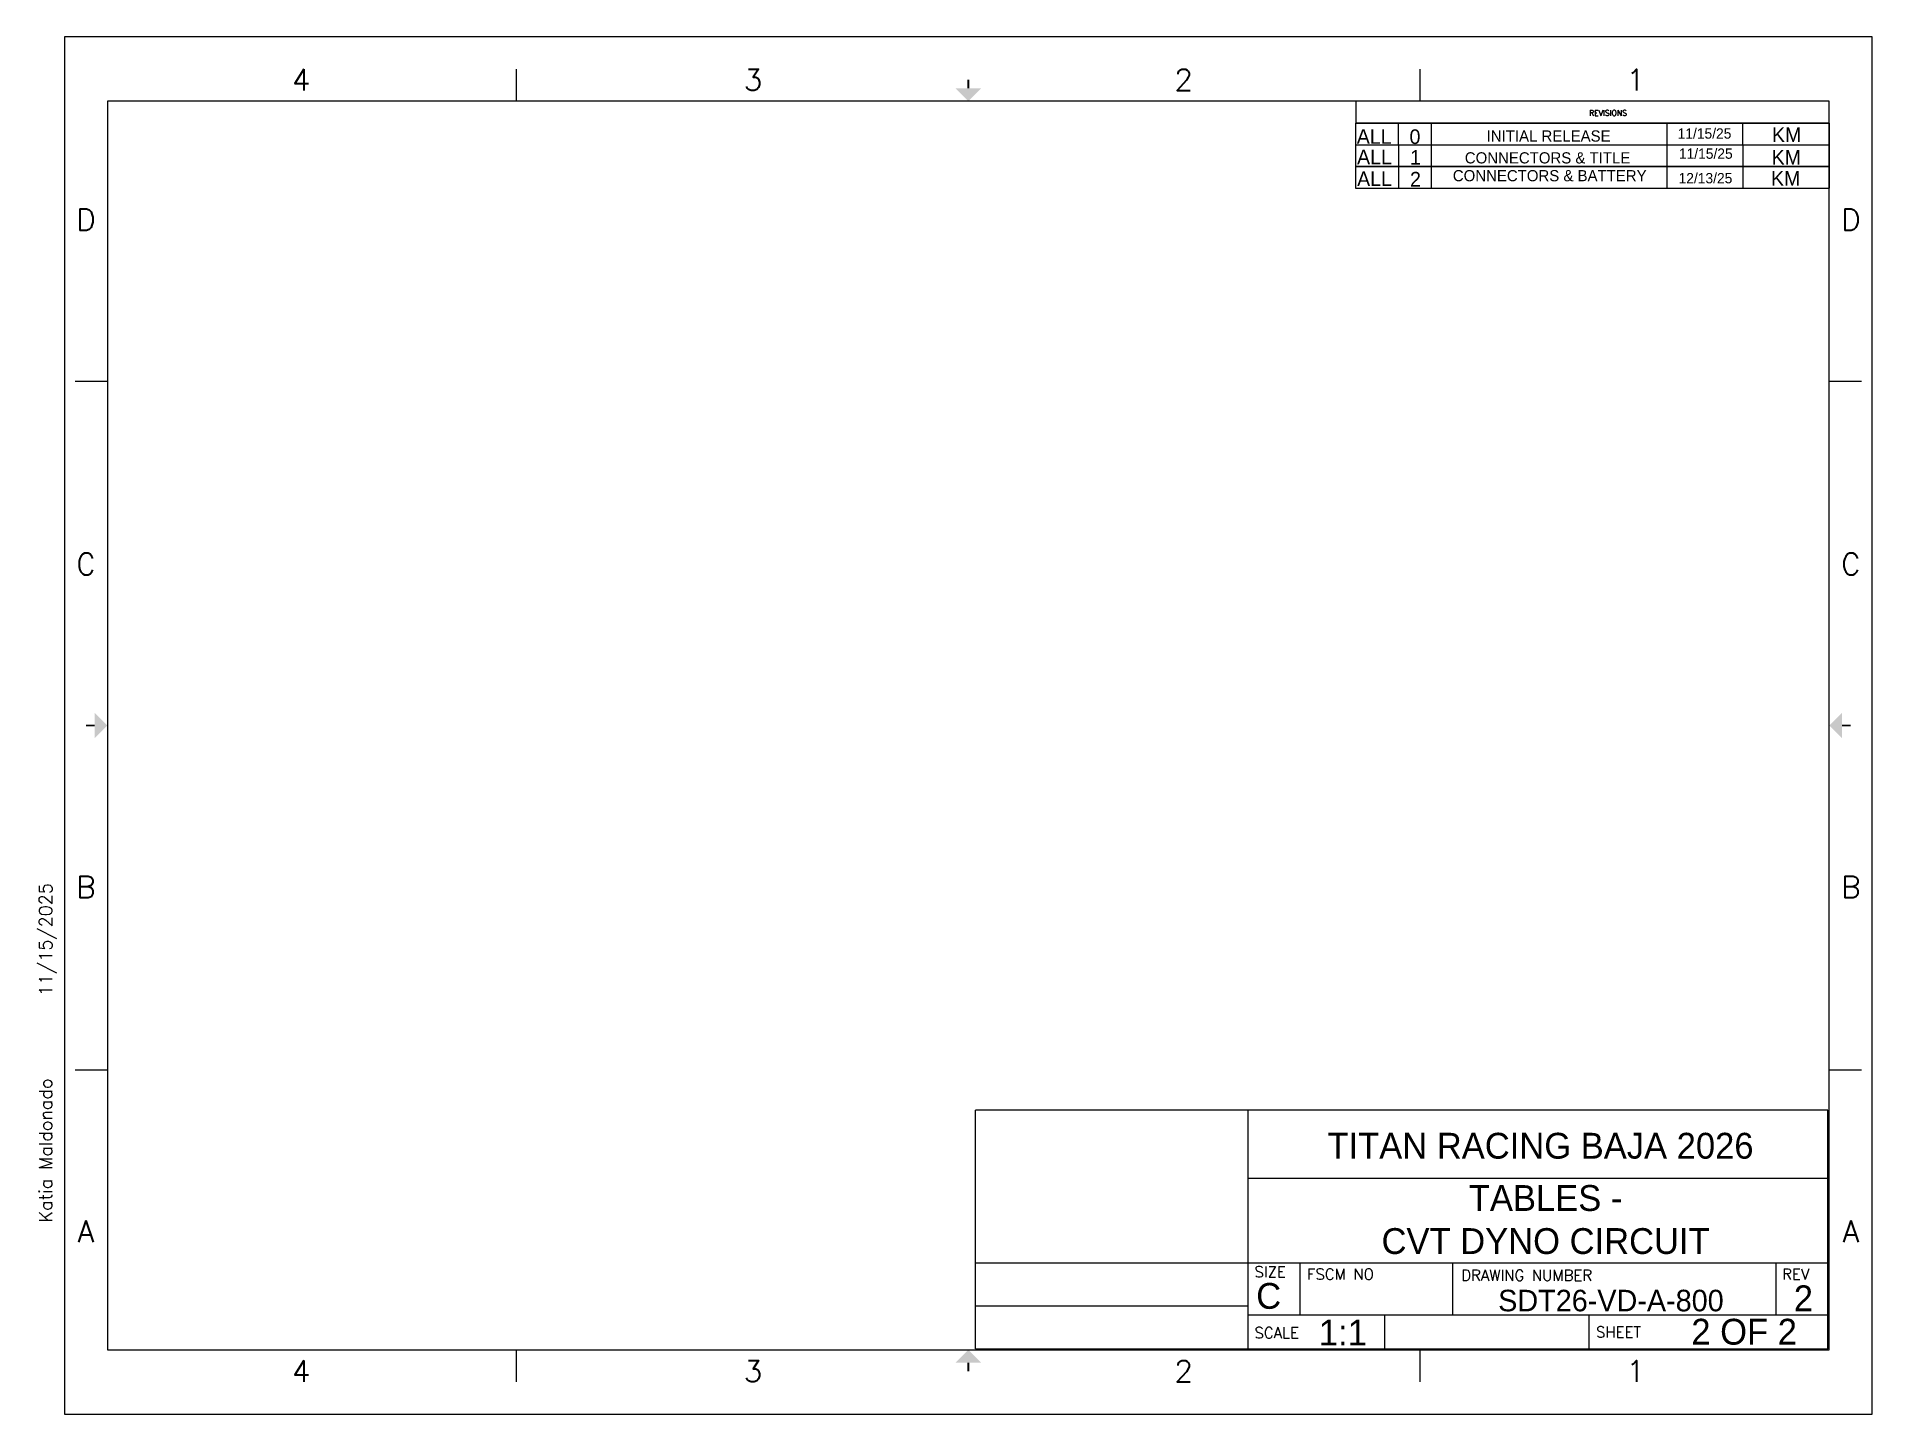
# Model space of a CAD drawing. Header units: inches. Extents: x -0.3 to 21, y 0 to 16.
import ezdxf
from ezdxf.enums import TextEntityAlignment as Align

# ---------------------------------------------------------------- set-up
doc = ezdxf.new("R2010")
doc.units = ezdxf.units.IN
doc.header["$MEASUREMENT"] = 0
for name, color, linetype in [('TAGS', 250, 'Continuous'), ('Title Block', 7, 'Continuous'), ('Viewport', 7, 'Continuous')]:
    doc.layers.add(name, color=color, linetype=linetype)
doc.styles.add('Roman', font='romans')
doc.styles.add('WD', font='romans.shx')

# ---------------------------------------------------------------- blocks, each defined once
blk = doc.blocks.new('ANSI_border_C')
for p, q in [((20.5, 0.75), (20.5, 2.5)), ((14.25, 0.75), (20.5, 0.75))]:
    blk.add_line(p, q)
at = {"layer": 'Title Block'}
for p, q in [((0, 16), (0, 0)), ((21, 16), (0, 16)), ((21, 0), (21, 16)), ((5.25, 15.25), (5.25, 15.625)), ((15.75, 15.25), (15.75, 15.625)), ((0.5, 15.25), (0.5, 0.75)), ((20.5, 15.25), (0.5, 15.25)), ((15, 15.25), (15, 15)), ((20.5, 0.75), (20.5, 15.25)), ((15, 15), (20.5, 15)), ((0.125, 12), (0.5, 12)), ((20.5, 12), (20.875, 12)), ((0.125, 4), (0.5, 4)), ((20.5, 4), (20.875, 4)), ((0.5, 0.75), (20.5, 0.75)), ((5.25, 0.375), (5.25, 0.75)), ((15.75, 0.375), (15.75, 0.75)), ((0, 0), (21, 0))]:
    blk.add_line(p, q, dxfattribs=at)
at = {"layer": 'Title Block', "const_width": 0.02}
for points in [[(10.5, 15.5), (10.5, 15.4)], [(0.25, 8), (0.35, 8)], [(20.75, 8), (20.65, 8)], [(10.5, 0.5), (10.5, 0.6)]]:
    blk.add_lwpolyline(points, dxfattribs=at)
at = {"layer": 'Title Block'}
for points in [[(10.35, 15.4), (10.65, 15.4), (10.5, 15.25)], [(0.35, 7.85), (0.35, 8.15), (0.5, 8)], [(20.65, 7.85), (20.65, 8.15), (20.5, 8)], [(10.35, 0.6), (10.65, 0.6), (10.5, 0.75)]]:
    blk.add_solid(points, dxfattribs=at)
at = {"layer": 'Title Block', "style": 'Roman'}
for s, p in [('4', (2.75, 15.5)), ('3', (8, 15.5)), ('2', (13, 15.5)), ('1', (18.25, 15.5)), ('D', (0.25, 13.875)), ('D', (20.75, 13.875)), ('C', (0.25, 9.875)), ('C', (20.75, 9.875)), ('B', (0.25, 6.125)), ('B', (20.75, 6.125)), ('A', (0.25, 2.125)), ('A', (20.75, 2.125)), ('4', (2.75, 0.5)), ('3', (8, 0.5)), ('2', (13, 0.5)), ('1', (18.25, 0.5))]:
    blk.add_text(s, height=0.25, dxfattribs=at).set_placement(p, align=Align.MIDDLE_CENTER)
blk.add_text('REVISIONS', height=0.065, dxfattribs=at).set_placement((17.71, 15.083))
blk = doc.blocks.new('JIC_border_C')
blk.add_blockref('ANSI_border_C', (0, 0))
blk = doc.blocks.new('JIC_tblock_desc_C')
at = {"layer": 'Title Block'}
for p, q in [((-9.911, 2.784), (-0.008, 2.784)), ((-9.911, 0.008), (-9.911, 2.781)), ((-6.742, 0.008), (-6.742, 2.781)), ((-0.008, 0.008), (-0.008, 2.781)), ((-6.742, 1.989), (-0.008, 1.989)), ((-9.911, 1.006), (-0.008, 1.006)), ((-6.14, 0.404), (-6.14, 1.006)), ((-4.365, 0.404), (-4.365, 1.006)), ((-0.61, 0.404), (-0.61, 1.006)), ((-9.911, 0.507), (-6.742, 0.507)), ((-6.742, 0.404), (-0.008, 0.404)), ((-5.157, 0.008), (-5.157, 0.404)), ((-2.781, 0.008), (-2.781, 0.404)), ((-9.911, 0.008), (-0.008, 0.008))]:
    blk.add_line(p, q, dxfattribs=at)
at = {"color": 0, "style": 'Roman', "flags": 8}
blk.add_attdef('USER', (-20.636, 1.477), '', height=0.15, rotation=90, dxfattribs=at)
at = {"layer": 'TAGS', "color": 0, "style": 'Roman', "flags": 8}
for tag, p in [('FNAME', (-20.636, 6.819)), ('REVDATE', (-20.636, 4.106))]:
    blk.add_attdef(tag, p, '', height=0.15, rotation=90, dxfattribs=at)
at = {"layer": 'Title Block', "style": 'WD'}
for s, height, p in [('SIZE', 0.1268, (-6.669, 0.966)), ('FSCM NO', 0.1268, (-6.059, 0.939)), ('DRAWING NUMBER', 0.12676, (-4.268, 0.926)), ('REV', 0.1268, (-0.54, 0.939)), ('SCALE', 0.1268, (-6.669, 0.258)), ('SHEET', 0.1268, (-2.702, 0.267))]:
    blk.add_text(s, height=height, dxfattribs=at).set_placement(p, align=Align.TOP_LEFT)
for tag, p in [('PROJDESC', (-3.375, 2.385)), ('TITLE1', (-3.375, 1.743)), ('TITLE2', (-3.375, 1.252))]:
    blk.add_attdef(tag, text='', height=0.127, dxfattribs=at).set_placement(p, align=Align.CENTER)
for tag, p in [('FSCM_NO', (-5.396, 0.541)), ('DWG_NO', (-2.636, 0.541)), ('SIZE', (-6.603, 0.515)), ('REV', (-0.427, 0.488)), ('SCALE', (-5.766, 0.117)), ('SHEET', (-1.407, 0.155))]:
    blk.add_attdef(tag, p, '', height=0.103, dxfattribs=at)
at = {"layer": 'Title Block', "style": 'WD', "flags": 1}
blk.add_attdef('WD_TB', (-8.833, 0.289), '', height=0.136, dxfattribs=at)
blk = doc.blocks.new('JIC_REVblock_C')
blk.add_line((0, 0), (0, -0.25))
at = {"layer": 'Title Block'}
for p, q in [((-5.5, 0), (-5.5, -0.25)), ((-5.5, 0), (0, 0)), ((-5, -0.25), (-5, 0)), ((-4.62, -0.25), (-4.62, 0)), ((-1.88, -0.25), (-1.88, 0)), ((-1, -0.25), (-1, 0)), ((-5.5, -0.25), (0, -0.25))]:
    blk.add_line(p, q, dxfattribs=at)
at = {"style": 'WD'}
for tag, p in [('ZONE', (-5.391, -0.16)), ('REV', (-4.92, -0.16)), ('DESCRIPTION', (-3.618, -0.16)), ('DATE', (-1.552, -0.16)), ('APPROVED', (-0.759, -0.16))]:
    blk.add_attdef(tag, p, '', height=0.065, dxfattribs=at)
at = {"style": 'WD', "flags": 1}
blk.add_attdef('WD_TB', (-4.505, -0.154), '', height=0.03, dxfattribs=at)

msp = doc.modelspace()

# ---------------------------------------------------------------- block references
for p in [(20.498, 14.996), (20.499, 14.745), (20.499, 14.491)]:
    msp.add_blockref('JIC_REVblock_C', p)
ref = msp.add_blockref('JIC_tblock_desc_C', (20.493, 0.752))
ref.add_attrib('USER', 'Katia Maldonado', (-0.143, 2.229), dxfattribs={"color": 0, "height": 0.15, "rotation": 90, "style": 'Roman', "flags": 8})
ref.add_attrib('REVDATE', '11/15/2025', (-0.143, 4.858), dxfattribs={"color": 0, "height": 0.15, "rotation": 90, "style": 'Roman', "flags": 8})
at = {"layer": 'Viewport'}
msp.add_blockref('JIC_border_C', (0, 0), dxfattribs=at)

# ---------------------------------------------------------------- texts
at = {"layer": 'TAGS', "attachment_point": 1}
for s, width, heights, insert, char_height in [('ALL', 0.47497, [0], (15.012, 14.926), 0.17), ('\\pxqc;0', 0.35192, [0], (15.512, 14.924), 0.17), ('\\pxqc;11/15/25', 0.84826, [0.175], (18.627, 14.936), 0.12), ('\\pxqc;KM', 0.95421, [0], (19.528, 14.946), 0.17), ('\\pxqc;INITIAL RELEASE', 2.6902, [0], (15.895, 14.912), 0.13), ('ALL', 0.47497, [0], (15.015, 14.688), 0.17), ('\\pxqc;1', 0.35192, [0], (15.517, 14.683), 0.17), ('\\pxqc;CONNECTORS & TITLE', 2.6902, [0], (15.883, 14.658), 0.13), ('\\pxqc;11/15/25', 0.84826, [0.175], (18.642, 14.702), 0.12), ('\\pxqc;KM', 0.95421, [0], (19.524, 14.685), 0.17), ('ALL', 0.47497, [0], (15.016, 14.435), 0.17), ('\\pxqc;2', 0.35192, [0], (15.518, 14.43), 0.17), ('\\pxqc;CONNECTORS & BATTERY', 2.6902, [0], (15.908, 14.451), 0.13), ('\\pxqc;12/13/25', 0.84826, [0.175], (18.638, 14.417), 0.12), ('\\pxqc;KM', 0.95421, [0], (19.517, 14.439), 0.17), ('\\pxqc;TITAN RACING BAJA 2026', 6.65558, [0.745], (13.818, 3.269), 0.3), ('\\pxqc;TABLES -\\PCVT DYNO CIRCUIT', 6.70059, [0], (13.855, 2.662), 0.3), ('\\pxqc;C', 0.56865, [0], (13.704, 1.525), 0.3), ('\\pxqc;2', 0.65395, [0], (19.873, 1.497), 0.3), ('\\pxqc;SDT26-VD-A-800', 3.65049, [0], (16.139, 1.446), 0.25), ('\\pxqc;1:1', 0.72029, [0], (14.49, 1.099), 0.3), ('\\pxqc;2 OF 2', 1.83507, [0], (18.594, 1.109), 0.3)]:
    msp.add_mtext_dynamic_manual_height_columns(s, width=width, gutter_width=1, heights=heights, dxfattribs=dict(at, insert=insert, char_height=char_height))

doc.saveas('drawing.dxf')
